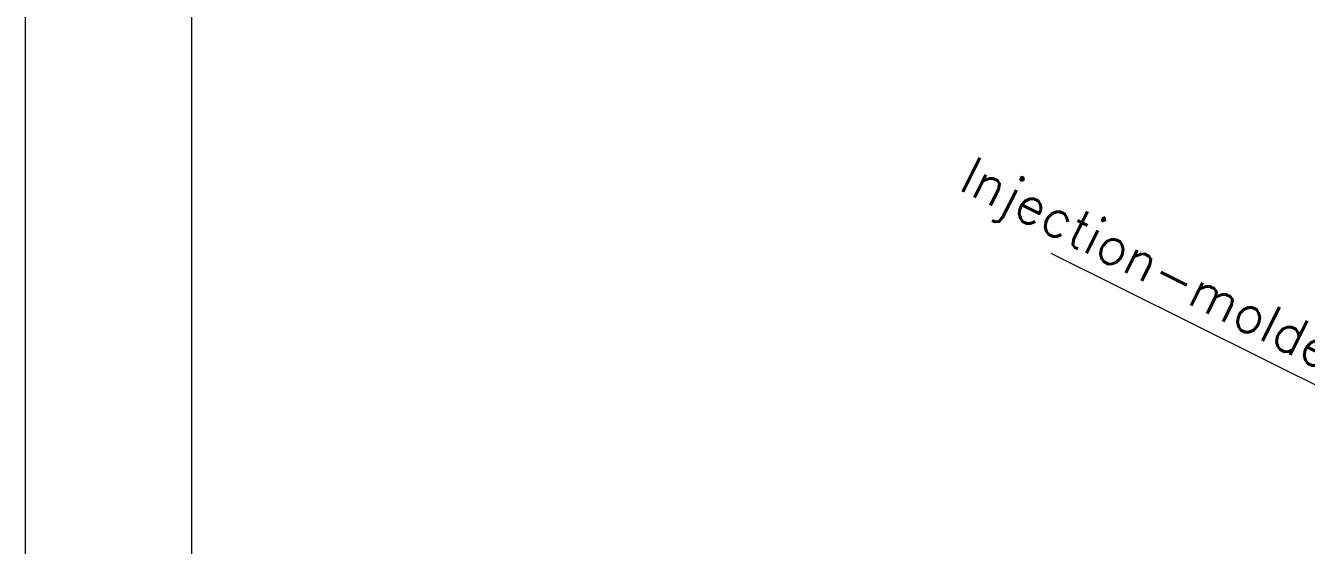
# Model space of a CAD drawing. Header units: millimetres. Extents: x 1677 to 3499, y -182 to 1106.
# Drawn here: x 1676.9 to 2149.5, y 670.2 to 862.3 of the extents above; entities that cross this region are included whole.
import ezdxf

# ---------------------------------------------------------------- set-up
doc = ezdxf.new("R2010")
doc.units = ezdxf.units.MM
doc.layers.get('0').update_dxf_attribs({"lineweight": 18})
doc.layers.add('尺寸线层', color=3, linetype='Continuous', lineweight=18)
doc.styles.get("Standard").update_dxf_attribs({"font": 'txt.shx', "bigfont": 'gbcbig.shx'})
doc.dimstyles.new('ISO-25', dxfattribs={"dimtxt": 3.5, "dimasz": 2.5, "dimexe": 1.25, "dimexo": 0.625, "dimtad": 1, "dimtxsty": 'Standard', "dimcen": 2.5, "dimdle": 5, "dimadec": 0, "dimazin": 0, "dimtfac": 1, "dimtmove": 0, "dimatfit": 3, "dimfxl": 0, "dimarcsym": 0})

# ---------------------------------------------------------------- blocks, each defined once
blk = doc.blocks.new('*X18')
at = {"layer": '尺寸线层', "linetype": 'Continuous'}
for points in [[(2336.69, 637.87), (2330.12, 642.63), (2328.93, 640.24)], [(2340.49, 635.97), (2348.25, 633.59), (2347.06, 631.21)]]:
    blk.add_hatch(color=0, dxfattribs=at).paths.add_polyline_path(points, flags=0)
at = {"layer": '尺寸线层', "color": 0, "linetype": 'Continuous'}
blk.add_line((2055.2, 778.21), (2347.79, 632.33), dxfattribs=at)
at = {"layer": '尺寸线层', "color": 0, "insert": (2186.53, 724.49), "char_height": 14, "width": 566, "attachment_point": 5, "rotation": 333.4999}
blk.add_mtext('Injection-molded copper nuts  M3X6', dxfattribs=at)
blk = doc.blocks.new('84512')
at = {"color": 7, "linetype": 'Continuous'}
for p, q in [((-601.72, -713.82), (-601.72, 230.99)), ((-556.73, -668.82), (-556.73, 186))]:
    blk.add_line(p, q, dxfattribs=at)

msp = doc.modelspace()

# ---------------------------------------------------------------- block references
at = {"layer": '尺寸线层', "xscale": 1.363373712543345, "yscale": 1.363373712543345, "zscale": 1.363373712543345}
msp.add_blockref('84512', (2497.23, 791.26), dxfattribs=at)

# ---------------------------------------------------------------- dimensions: what is measured, and where the dimension line sits
at = {"layer": '尺寸线层'}
dim = msp.add_diameter_dim_2p(p1=(2340.49, 635.97), p2=(2336.69, 637.87), text='Injection-molded copper nuts  M3X6', dimstyle='ISO-25', override={"dimtxt": 14, "dimasz": 8, "dimexe": 2, "dimexo": 0, "dimgap": 1.524, "dimdec": 1, "dimzin": 0, "dimpost": '%%C<>', "dimsah": 1, "dimdle": 8.16, "dimadec": 2, "dimtfill": 1, "dimtolj": 1, "dimtzin": 0}, dxfattribs=at)
dim.commit()
dim.dimension.update_dxf_attribs({"geometry": '*X18', "text_midpoint": (2181.83, 715.07), "dimtype": 163})

doc.saveas('drawing.dxf')
